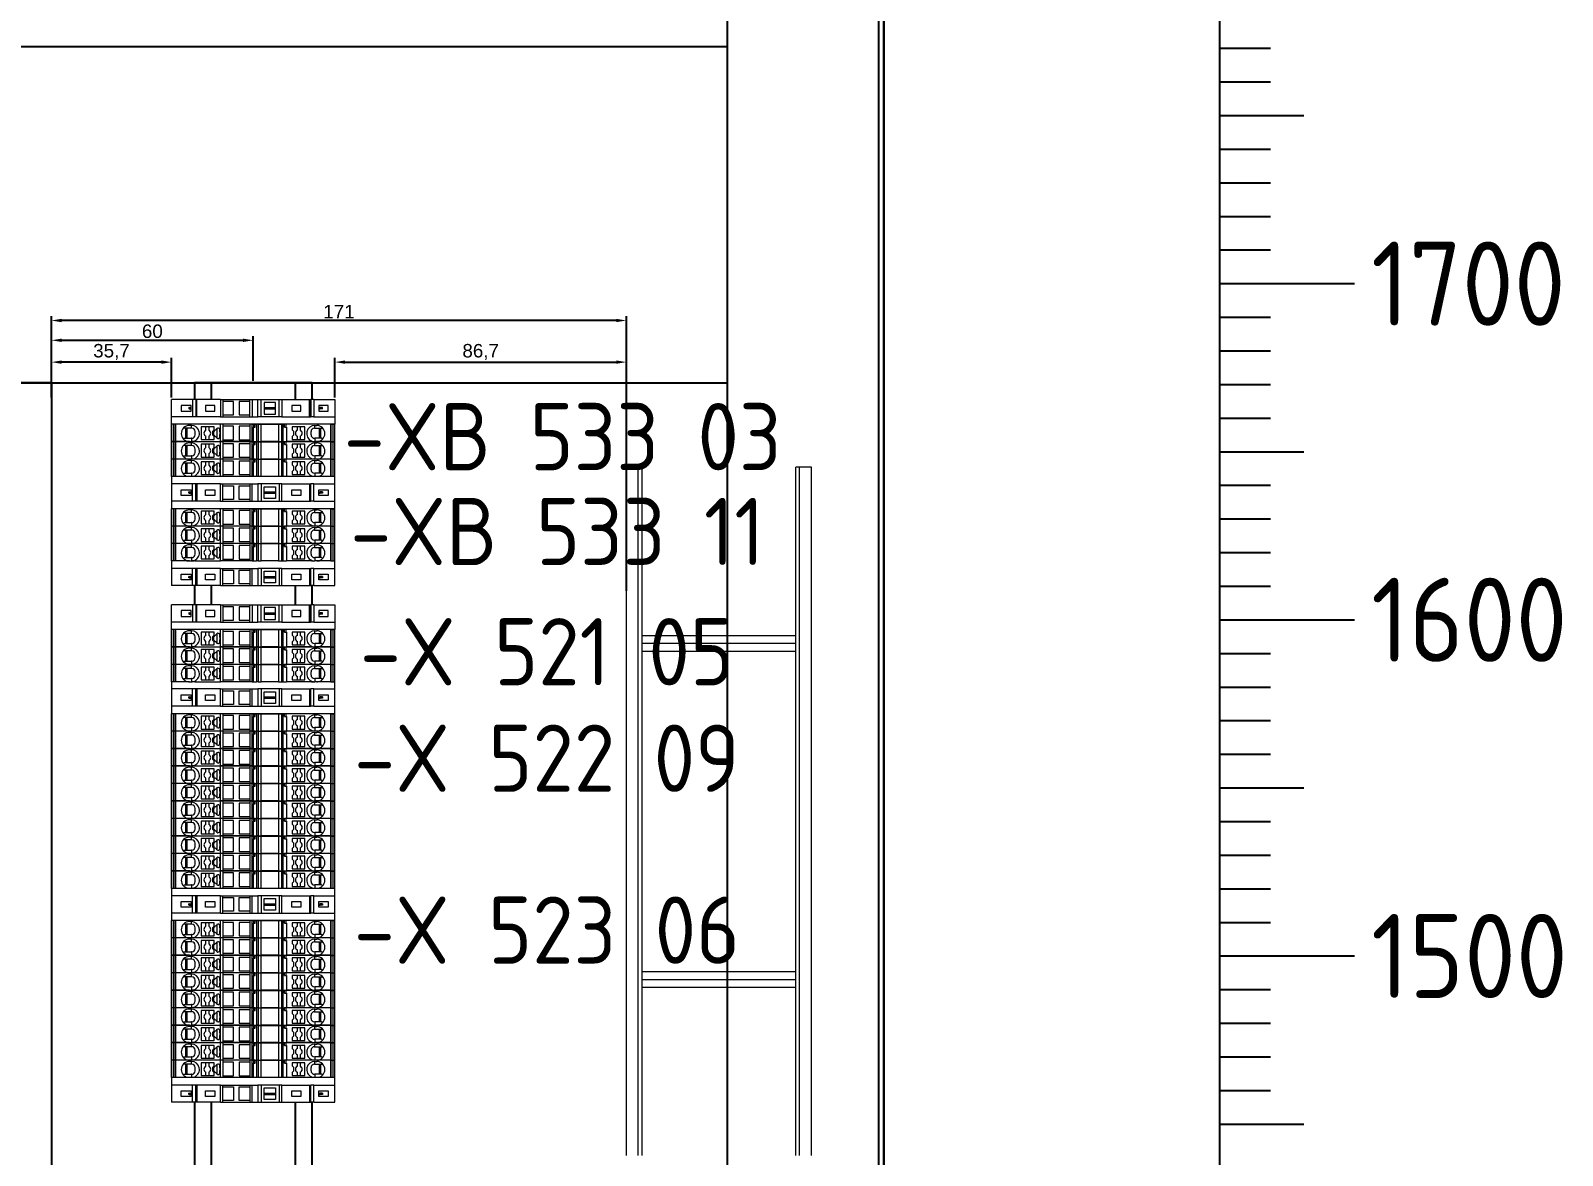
# Model space of a CAD drawing. Header units: millimetres. Extents: x 0 to 69574, y -5 to 41746.
# Drawn here: x 45974.3 to 46429.8, y 12209.6 to 12544.2 of the extents above; entities that cross this region are included whole.
import ezdxf
from ezdxf.enums import TextEntityAlignment as Align

# ---------------------------------------------------------------- set-up
doc = ezdxf.new("R2010")
doc.units = ezdxf.units.MM
doc.set_wipeout_variables(frame=1)
doc.layers.add('! NO PLOT !', color=7, linetype='Continuous', true_color=0xff75dd, plot=False)
doc.layers.add('000-PI-Oprema', color=30, linetype='Continuous', lineweight=5)
doc.layers.add('SI-ORMAR-Oprema', color=30, linetype='Continuous', lineweight=5)
for name, color, linetype in [('000-PI-ORMAR', 2, 'Continuous'), ('000-PI_TEXT', 7, 'Continuous'), ('002-PI-Kabelska kanalica', 150, 'Continuous'), ('004-PI-DIN Šina', 3, 'Continuous')]:
    doc.layers.add(name, color=color, linetype=linetype)
doc.styles.add('PI0', font='isocpeur.ttf', dxfattribs={"width": 0.9})
doc.styles.get("Standard").update_dxf_attribs({"font": 'arial.ttf'})
doc.dimstyles.new('ISO-25', dxfattribs={"dimtxt": 4, "dimasz": 3, "dimexe": 1.25, "dimexo": 0.625, "dimtad": 1, "dimtxsty": 'Standard', "dimcen": 3, "dimadec": 0, "dimazin": 0, "dimtfac": 1, "dimtmove": 0, "dimatfit": 3, "dimfxl": 1, "dimarcsym": 0})

# ---------------------------------------------------------------- blocks, each defined once
blk = doc.blocks.new('*U1095')
at = {"layer": '002-PI-Kabelska kanalica'}
for q in [(-20, 1510), (40, -100)]:
    blk.add_line((-20, -100), q, dxfattribs=at)
blk = doc.blocks.new('*U1405')
at = {"layer": '004-PI-DIN Šina'}
blk.add_lwpolyline([(1610, -17.5), (1610, 17.5), (0, 17.5), (0, -17.5)], close=True, dxfattribs=at)
for points in [[(0, 12.5), (1610, 12.5)], [(0, -12.5), (1610, -12.5)]]:
    blk.add_lwpolyline(points, dxfattribs=at)
blk = doc.blocks.new('*U574')
at = {"layer": '002-PI-Kabelska kanalica'}
for p, q in [((-20, 791), (80, 791)), ((-20, -100), (-20, 791)), ((80, -100), (80, 791))]:
    blk.add_line(p, q, dxfattribs=at)
blk = doc.blocks.new('*U1089')
at = {"layer": '000-PI-Oprema', "ltscale": 0.25}
for p, q in [((-5, 1336.55), (-5, 1541.22)), ((-5, 1541.22), (-0.33, 1541.22)), ((-1.5, 1336.55), (-1.5, 1541.22)), ((-0.33, 1336.55), (-0.33, 1541.22)), ((45.33, 1336.55), (45.33, 1541.22)), ((50, 1541.22), (45.33, 1541.22)), ((46.5, 1336.55), (46.5, 1541.22)), ((50, 1336.55), (50, 1541.22)), ((-0.33, 1491.22), (45.33, 1491.22)), ((-0.33, 1488.88), (45.33, 1488.88)), ((-0.33, 1391.22), (45.33, 1391.22)), ((-0.33, 1388.88), (45.33, 1388.88))]:
    blk.add_line(p, q, dxfattribs=at)
for points in [[(-0.33, 1486.55), (45.33, 1486.55)], [(-0.33, 1386.55), (45.33, 1386.55)]]:
    blk.add_lwpolyline(points, dxfattribs=at)
blk = doc.blocks.new('*D1620')
at = {"layer": '! NO PLOT !', "color": 0, "lineweight": -2, "ltscale": 0.25, "transparency": 16777216}
for p, q in [((45980.48, 12440.03), (45980.48, 12459.18)), ((46151.48, 12377.53), (46151.48, 12459.18)), ((46148.48, 12457.93), (45983.48, 12457.93))]:
    blk.add_line(p, q, dxfattribs=at)
at = {"layer": '! NO PLOT !', "color": 0, "ltscale": 0.25, "transparency": 16777216}
for points in [[(45983.48, 12458.43), (45983.48, 12457.43), (45980.48, 12457.93)], [(46148.48, 12458.43), (46148.48, 12457.43), (46151.48, 12457.93)]]:
    blk.add_solid(points, dxfattribs=at)
at = {"layer": 'Defpoints', "color": 0, "ltscale": 0.25, "transparency": 16777216}
for p in [(45980.48, 12457.93), (45980.48, 12439.4), (46151.48, 12376.9)]:
    blk.add_point(p, dxfattribs=at)
at = {"layer": '! NO PLOT !', "color": 0, "ltscale": 0.25, "transparency": 16777216, "insert": (46065.98, 12460.57), "char_height": 4, "attachment_point": 5}
blk.add_mtext('171', dxfattribs=at)
blk = doc.blocks.new('*D1621')
at = {"layer": '! NO PLOT !', "color": 0, "lineweight": -2, "ltscale": 0.25, "transparency": 16777216}
for p, q in [((45980.48, 12435.03), (45980.48, 12446.8)), ((46013.18, 12445.55), (45983.48, 12445.55)), ((46016.18, 12435.03), (46016.18, 12446.8))]:
    blk.add_line(p, q, dxfattribs=at)
at = {"layer": '! NO PLOT !', "color": 0, "ltscale": 0.25, "transparency": 16777216}
for points in [[(45983.48, 12446.05), (45983.48, 12445.05), (45980.48, 12445.55)], [(46013.18, 12446.05), (46013.18, 12445.05), (46016.18, 12445.55)]]:
    blk.add_solid(points, dxfattribs=at)
at = {"layer": 'Defpoints', "color": 0, "ltscale": 0.25, "transparency": 16777216}
for p in [(45980.48, 12445.55), (45980.48, 12434.4), (46016.18, 12434.4)]:
    blk.add_point(p, dxfattribs=at)
at = {"layer": '! NO PLOT !', "color": 0, "ltscale": 0.25, "transparency": 16777216, "insert": (45998.33, 12448.57), "char_height": 4, "attachment_point": 5}
blk.add_mtext('35,7', dxfattribs=at)
blk = doc.blocks.new('*D1622')
at = {"layer": '! NO PLOT !', "color": 0, "lineweight": -2, "ltscale": 0.25, "transparency": 16777216}
for p, q in [((46064.78, 12435.03), (46064.78, 12446.8)), ((46067.78, 12445.55), (46148.48, 12445.55)), ((46151.48, 12377.53), (46151.48, 12446.8))]:
    blk.add_line(p, q, dxfattribs=at)
at = {"layer": '! NO PLOT !', "color": 0, "ltscale": 0.25, "transparency": 16777216}
for points in [[(46067.78, 12446.05), (46067.78, 12445.05), (46064.78, 12445.55)], [(46148.48, 12446.05), (46148.48, 12445.05), (46151.48, 12445.55)]]:
    blk.add_solid(points, dxfattribs=at)
at = {"layer": 'Defpoints', "color": 0, "ltscale": 0.25, "transparency": 16777216}
for p in [(46151.48, 12445.55), (46064.78, 12434.4), (46151.48, 12376.9)]:
    blk.add_point(p, dxfattribs=at)
at = {"layer": '! NO PLOT !', "color": 0, "ltscale": 0.25, "transparency": 16777216, "insert": (46108.13, 12448.57), "char_height": 4, "attachment_point": 5}
blk.add_mtext('86,7', dxfattribs=at)
blk = doc.blocks.new('*D1623')
at = {"layer": '! NO PLOT !', "color": 0, "lineweight": -2, "ltscale": 0.25, "transparency": 16777216}
for p, q in [((45980.48, 12440.03), (45980.48, 12453.29)), ((45983.48, 12452.04), (46037.48, 12452.04)), ((46040.48, 12440.03), (46040.48, 12453.29))]:
    blk.add_line(p, q, dxfattribs=at)
at = {"layer": '! NO PLOT !', "color": 0, "ltscale": 0.25, "transparency": 16777216}
for points in [[(45983.48, 12452.54), (45983.48, 12451.54), (45980.48, 12452.04)], [(46037.48, 12452.54), (46037.48, 12451.54), (46040.48, 12452.04)]]:
    blk.add_solid(points, dxfattribs=at)
at = {"layer": 'Defpoints', "color": 0, "ltscale": 0.25, "transparency": 16777216}
for p in [(46040.48, 12452.04), (45980.48, 12439.4), (46040.48, 12439.4)]:
    blk.add_point(p, dxfattribs=at)
at = {"layer": '! NO PLOT !', "color": 0, "ltscale": 0.25, "transparency": 16777216, "insert": (46010.48, 12454.71), "char_height": 4, "attachment_point": 5}
blk.add_mtext('60', dxfattribs=at)
blk = doc.blocks.new('montažnaa')
at = {"layer": '000-PI-ORMAR'}
blk.add_line((46867.64, 28809.4), (46867.64, 26919.4), dxfattribs=at)
blk = doc.blocks.new('*U402')
blk.add_wipeout([(-24.3, -7.35), (24.3, -7.35), (24.3, 0), (-24.3, 0)])
at = {"layer": 'SI-ORMAR-Oprema'}
for p, q in [((-18.03, 0), (-24.3, 0)), ((-18.03, 0), (-18.03, -5.15)), ((-17.1, 0), (-18.03, 0)), ((-17.1, 0), (-17.1, -5.15)), ((-17, 0), (-17.1, 0)), ((-17, -5.15), (-17, 0)), ((-16.74, 0), (-17, 0)), ((-16.74, -5.15), (-16.74, 0)), ((-9.72, 0), (-16.74, 0)), ((-9.72, 0), (-9, 0)), ((-9.72, 0), (-9.72, -5.15)), ((-9, 0), (-9, -0.57)), ((-9, 0), (-1, 0)), ((-1, 0), (-0.28, 0)), ((-1, -0.57), (-1, 0)), ((-0.28, 0), (1.39, 0)), ((-0.28, 0), (-0.28, -5.15)), ((1.39, 0), (2.32, 0)), ((1.39, -5.15), (1.39, 0)), ((2.32, 0), (7.69, 0)), ((2.32, -5.15), (2.32, 0)), ((7.69, -5.15), (7.69, 0)), ((7.69, 0), (8.51, 0)), ((8.51, 0), (8.51, -5.15)), ((8.51, 0), (16.74, 0)), ((16.74, -5.15), (16.74, 0)), ((16.74, 0), (17, 0)), ((17, 0), (17, -5.15)), ((17, 0), (17.1, 0)), ((17.1, 0), (17.1, -5.15)), ((18.03, 0), (17.1, 0)), ((18.03, 0), (18.03, -5.15)), ((18.03, 0), (24.3, 0)), ((24.3, 0), (24.3, -7.35)), ((-24.3, -7.35), (-24.3, 0)), ((-21.4, -1.72), (-21.4, -3.42)), ((-18.5, -1.72), (-21.4, -1.72)), ((-21.4, -3.42), (-18.5, -3.42)), ((-19.01, -2.37), (-19.15, -2.37)), ((-19.15, -2.37), (-19.15, -2.77)), ((-19.01, -2.77), (-19.15, -2.77)), ((-19.01, -2.37), (-18.5, -2.37)), ((-19.01, -2.77), (-19.01, -2.37)), ((-19.01, -2.77), (-18.5, -2.77)), ((-18.5, -2.37), (-18.5, -1.72)), ((-18.5, -2.77), (-18.5, -2.37)), ((-18.5, -3.42), (-18.5, -2.77)), ((-14.15, -1.72), (-14.15, -3.42)), ((-11.45, -1.72), (-14.15, -1.72)), ((-14.15, -3.42), (-11.45, -3.42)), ((-11.45, -3.42), (-11.45, -1.72)), ((-9, -0.57), (-9, -4.57)), ((-5.85, -0.57), (-9, -0.57)), ((-5.85, -4.57), (-5.85, -0.57)), ((-4.15, -0.57), (-4.15, -4.57)), ((-1, -0.57), (-4.15, -0.57)), ((-1, -4.57), (-1, -0.57)), ((6.67, -0.82), (3.22, -0.82)), ((3.22, -0.82), (3.22, -2.37)), ((3.22, -2.37), (6.67, -2.37)), ((3.22, -2.37), (3.22, -2.77)), ((3.22, -2.77), (6.67, -2.77)), ((3.22, -2.77), (3.22, -4.32)), ((3.22, -4.32), (6.67, -4.32)), ((6.67, -2.37), (6.67, -0.82)), ((6.67, -2.77), (6.67, -2.37)), ((6.67, -4.32), (6.67, -2.77)), ((11.45, -1.72), (11.45, -3.42)), ((14.15, -1.72), (11.45, -1.72)), ((11.45, -3.42), (14.15, -3.42)), ((14.15, -3.42), (14.15, -1.72)), ((22.25, -1.72), (19.55, -1.72)), ((19.55, -1.72), (19.55, -2.37)), ((19.55, -2.37), (19.89, -2.37)), ((19.55, -2.37), (19.55, -2.77)), ((19.55, -2.77), (19.55, -3.42)), ((19.55, -2.77), (19.89, -2.77)), ((19.55, -3.42), (22.25, -3.42)), ((20.59, -2.37), (19.89, -2.37)), ((19.89, -2.77), (19.89, -2.37)), ((20.59, -2.77), (19.89, -2.77)), ((20.59, -2.77), (20.59, -2.37)), ((22.25, -3.42), (22.25, -1.72)), ((-18.03, -5.15), (-24.3, -5.15)), ((24.3, -7.35), (-24.3, -7.35)), ((-17.1, -5.15), (-18.03, -5.15)), ((-17, -5.15), (-17.1, -5.15)), ((-16.74, -5.15), (-17, -5.15)), ((-9.72, -5.15), (-16.74, -5.15)), ((-9.72, -5.15), (-9, -5.15)), ((-9, -4.57), (-9, -5.15)), ((-9, -4.57), (-5.85, -4.57)), ((-9, -5.15), (-1, -5.15)), ((-4.15, -4.57), (-1, -4.57)), ((-1, -5.15), (-1, -4.57)), ((-1, -5.15), (-0.28, -5.15)), ((-0.28, -5.15), (1.39, -5.15)), ((2.32, -5.15), (1.39, -5.15)), ((7.69, -5.15), (2.32, -5.15)), ((8.51, -5.15), (7.69, -5.15)), ((8.51, -5.15), (16.74, -5.15)), ((16.74, -5.15), (17, -5.15)), ((17, -5.15), (17.1, -5.15)), ((18.03, -5.15), (17.1, -5.15)), ((18.03, -5.15), (24.3, -5.15))]:
    blk.add_line(p, q, dxfattribs=at)
blk = doc.blocks.new('*U457')
blk.add_wipeout([(47227.3, 37326.63), (47227.3, 37321.48), (47275.9, 37321.48), (47275.9, 37326.63)])
at = {"layer": '000-PI-Oprema'}
for p, q in [((47227.3, 37321.48), (47227.3, 37326.63)), ((47227.85, 37326.63), (47227.3, 37326.63)), ((47228.39, 37326.63), (47227.85, 37326.63)), ((47227.85, 37321.48), (47227.85, 37326.63)), ((47228.39, 37321.48), (47228.39, 37326.63)), ((47228.56, 37326.63), (47228.39, 37326.63)), ((47228.56, 37321.48), (47228.56, 37326.63)), ((47241.88, 37326.63), (47228.56, 37326.63)), ((47231, 37325.48), (47230.9, 37325.58)), ((47231.45, 37325.48), (47231, 37325.48)), ((47231.45, 37325.48), (47231.45, 37322.48)), ((47231.6, 37325.48), (47231.45, 37325.48)), ((47231.6, 37322.48), (47231.6, 37325.48)), ((47231.85, 37325.48), (47231.6, 37325.48)), ((47231.85, 37325.48), (47231.85, 37322.48)), ((47233.2, 37325.48), (47231.85, 37325.48)), ((47233.2, 37326.28), (47232.6, 37326.28)), ((47233.2, 37325.48), (47233.2, 37326.28)), ((47233.3, 37325.48), (47233.2, 37325.48)), ((47237.55, 37325.88), (47236.15, 37325.88)), ((47236.15, 37325.88), (47236.15, 37322.08)), ((47238.35, 37325.88), (47237.55, 37325.88)), ((47237.55, 37324.9), (47237.55, 37325.88)), ((47237.55, 37322.08), (47237.55, 37323.07)), ((47239.95, 37325.88), (47238.35, 37325.88)), ((47238.35, 37325.88), (47238.35, 37324.9)), ((47238.35, 37323.07), (47238.35, 37322.08)), ((47239.55, 37324.58), (47239.95, 37324.98)), ((47239.55, 37323.38), (47239.55, 37324.58)), ((47239.95, 37322.98), (47239.55, 37323.38)), ((47239.95, 37324.98), (47239.95, 37325.88)), ((47239.95, 37322.08), (47239.95, 37322.98)), ((47240.78, 37325.37), (47240.78, 37322.6)), ((47241.88, 37321.48), (47241.88, 37326.63)), ((47242.6, 37326.63), (47241.88, 37326.63)), ((47242.6, 37326.63), (47242.6, 37326.06)), ((47250.6, 37326.63), (47242.6, 37326.63)), ((47242.6, 37326.06), (47242.6, 37322.06)), ((47245.75, 37326.06), (47242.6, 37326.06)), ((47245.75, 37322.06), (47245.75, 37326.06)), ((47247.45, 37326.06), (47247.45, 37322.06)), ((47250.6, 37326.06), (47247.45, 37326.06)), ((47250.6, 37326.63), (47250.6, 37326.06)), ((47251.32, 37326.63), (47250.6, 37326.63)), ((47250.6, 37326.06), (47250.6, 37322.06)), ((47251.32, 37326.63), (47251.75, 37326.63)), ((47251.32, 37321.48), (47251.32, 37326.63)), ((47251.65, 37321.48), (47251.65, 37325.83)), ((47251.65, 37325.83), (47251.75, 37325.83)), ((47251.75, 37325.83), (47251.75, 37326.63)), ((47252.21, 37326.63), (47251.75, 37326.63)), ((47251.75, 37325.83), (47252.21, 37325.83)), ((47252.21, 37326.63), (47252.56, 37326.63)), ((47252.21, 37325.83), (47252.21, 37326.63)), ((47253.07, 37326.63), (47252.56, 37326.63)), ((47252.56, 37326.63), (47252.56, 37321.48)), ((47253.07, 37326.63), (47253.07, 37321.48)), ((47253.07, 37326.63), (47253.98, 37326.63)), ((47253.98, 37321.48), (47253.98, 37326.63)), ((47253.98, 37326.63), (47259.12, 37326.63)), ((47259.12, 37326.63), (47259.12, 37321.48)), ((47259.12, 37326.63), (47260.03, 37326.63)), ((47260.03, 37326.63), (47260.03, 37321.48)), ((47260.03, 37326.63), (47260.54, 37326.63)), ((47260.54, 37321.48), (47260.54, 37326.63)), ((47260.54, 37326.63), (47260.89, 37326.63)), ((47260.89, 37325.83), (47260.89, 37326.63)), ((47261.35, 37326.63), (47260.89, 37326.63)), ((47260.89, 37325.83), (47261.35, 37325.83)), ((47261.35, 37325.83), (47261.35, 37326.63)), ((47274.65, 37326.63), (47261.35, 37326.63)), ((47261.35, 37325.83), (47261.45, 37325.83)), ((47261.45, 37325.83), (47261.45, 37321.48)), ((47264.75, 37325.88), (47263.15, 37325.88)), ((47263.15, 37325.88), (47263.15, 37324.98)), ((47263.15, 37324.98), (47263.55, 37324.58)), ((47263.55, 37323.38), (47263.15, 37322.98)), ((47263.15, 37322.98), (47263.15, 37322.08)), ((47263.55, 37324.58), (47263.55, 37323.38)), ((47264.75, 37324.9), (47264.75, 37325.88)), ((47265.55, 37325.88), (47264.75, 37325.88)), ((47264.75, 37322.08), (47264.75, 37323.07)), ((47265.55, 37325.88), (47265.55, 37324.9)), ((47266.95, 37325.88), (47265.55, 37325.88)), ((47265.55, 37323.07), (47265.55, 37322.08)), ((47266.95, 37322.08), (47266.95, 37325.88)), ((47268.8, 37323.48), (47268.8, 37324.48)), ((47269.8, 37325.48), (47269.9, 37325.48)), ((47269.9, 37326.28), (47270.5, 37326.28)), ((47269.9, 37325.48), (47269.9, 37326.28)), ((47269.9, 37325.48), (47271.25, 37325.48)), ((47271.25, 37325.48), (47271.25, 37322.48)), ((47271.25, 37325.48), (47271.5, 37325.48)), ((47271.5, 37322.48), (47271.5, 37325.48)), ((47271.5, 37325.48), (47271.65, 37325.48)), ((47271.65, 37325.48), (47271.65, 37322.48)), ((47271.65, 37325.48), (47272.1, 37325.48)), ((47272.1, 37325.48), (47272.2, 37325.58)), ((47274.65, 37321.48), (47274.65, 37326.63)), ((47274.65, 37326.63), (47274.82, 37326.63)), ((47274.82, 37321.48), (47274.82, 37326.63)), ((47274.82, 37326.63), (47275.35, 37326.63)), ((47275.35, 37321.48), (47275.35, 37326.63)), ((47275.35, 37326.63), (47275.9, 37326.63)), ((47275.9, 37321.48), (47275.9, 37326.63)), ((47227.85, 37321.48), (47227.3, 37321.48)), ((47228.39, 37321.48), (47227.85, 37321.48)), ((47228.56, 37321.48), (47228.39, 37321.48)), ((47231.6, 37321.48), (47228.56, 37321.48)), ((47230.9, 37322.19), (47231.2, 37322.48)), ((47231.2, 37322.48), (47231.45, 37322.48)), ((47231.45, 37322.48), (47231.6, 37322.48)), ((47231.6, 37322.48), (47231.85, 37322.48)), ((47231.6, 37321.7), (47231.6, 37321.48)), ((47232.6, 37321.48), (47231.6, 37321.48)), ((47231.85, 37322.48), (47233.2, 37322.48)), ((47232.6, 37321.48), (47233.2, 37321.48)), ((47233.3, 37322.48), (47233.2, 37322.48)), ((47233.2, 37322.48), (47233.2, 37321.48)), ((47234.2, 37321.48), (47233.2, 37321.48)), ((47234.2, 37321.48), (47234.2, 37321.7)), ((47234.2, 37321.48), (47241.88, 37321.48)), ((47236.15, 37322.08), (47237.55, 37322.08)), ((47237.55, 37322.08), (47238.35, 37322.08)), ((47238.35, 37322.08), (47239.95, 37322.08)), ((47242.6, 37321.48), (47241.88, 37321.48)), ((47242.6, 37322.06), (47245.75, 37322.06)), ((47242.6, 37322.06), (47242.6, 37321.48)), ((47250.6, 37321.48), (47242.6, 37321.48)), ((47247.45, 37322.06), (47250.6, 37322.06)), ((47250.6, 37322.06), (47250.6, 37321.48)), ((47251.32, 37321.48), (47250.6, 37321.48)), ((47251.32, 37321.48), (47251.65, 37321.48)), ((47251.65, 37321.48), (47252.56, 37321.48)), ((47253.07, 37321.48), (47252.56, 37321.48)), ((47253.07, 37321.48), (47253.98, 37321.48)), ((47259.12, 37321.48), (47253.98, 37321.48)), ((47259.12, 37321.48), (47260.03, 37321.48)), ((47260.03, 37321.48), (47260.54, 37321.48)), ((47260.54, 37321.48), (47261.45, 37321.48)), ((47268.9, 37321.48), (47261.45, 37321.48)), ((47263.15, 37322.08), (47264.75, 37322.08)), ((47264.75, 37322.08), (47265.55, 37322.08)), ((47265.55, 37322.08), (47266.95, 37322.08)), ((47268.9, 37321.48), (47268.9, 37321.7)), ((47268.9, 37321.48), (47269.9, 37321.48)), ((47269.8, 37322.48), (47269.9, 37322.48)), ((47271.25, 37322.48), (47269.9, 37322.48)), ((47269.9, 37322.48), (47269.9, 37321.48)), ((47270.5, 37321.48), (47269.9, 37321.48)), ((47271.5, 37321.48), (47270.5, 37321.48)), ((47271.5, 37322.48), (47271.25, 37322.48)), ((47271.65, 37322.48), (47271.5, 37322.48)), ((47271.5, 37321.7), (47271.5, 37321.48)), ((47274.65, 37321.48), (47271.5, 37321.48)), ((47271.9, 37322.48), (47271.65, 37322.48)), ((47272.2, 37322.19), (47271.9, 37322.48)), ((47274.65, 37321.48), (47274.82, 37321.48)), ((47274.82, 37321.48), (47275.35, 37321.48)), ((47275.35, 37321.48), (47275.9, 37321.48))]:
    blk.add_line(p, q, dxfattribs=at)
for centre, radius, start, end in [((47232.6, 37323.88), 2.4, 135, 225), ((47232.6, 37323.88), 2.4, 90, 135), ((47233.2, 37323.88), 2.4, 294.6243, 90), ((47233.3, 37324.48), 1, 0, 90), ((47233.3, 37323.48), 1, 270, 360), ((47237.95, 37323.98), 1, 113.5782, 246.4218), ((47237.95, 37323.98), 1, 293.5782, 66.4218), ((47241.15, 37325.03), 0.5, 5.4406, 134.9997), ((47241.15, 37322.93), 0.5, 225, 354.5597), ((47265.15, 37323.98), 1, 113.5782, 246.4218), ((47265.15, 37323.98), 1, 293.5782, 66.4218), ((47269.9, 37323.88), 2.4, 90, 245.3757), ((47269.8, 37324.48), 1, 90, 180), ((47269.8, 37323.48), 1, 180, 270), ((47270.5, 37323.88), 2.4, 45, 90), ((47270.5, 37323.88), 2.4, 315, 45), ((47232.6, 37323.88), 2.4, 225, 245.3757), ((47232.6, 37323.88), 2.4, 245.3757, 270), ((47233.2, 37323.88), 2.4, 270, 294.6243), ((47269.9, 37323.88), 2.4, 245.3757, 270), ((47270.5, 37323.88), 2.4, 270, 294.6243), ((47270.5, 37323.88), 2.4, 294.6243, 315)]:
    blk.add_arc(centre, radius, start, end, dxfattribs=at)
for points in [[(47234.3, 37323.48), (47234.3, 37323.61), (47234.3, 37323.74), (47234.3, 37323.87), (47234.3, 37324.01), (47234.3, 37324.14), (47234.3, 37324.26), (47234.3, 37324.38), (47234.3, 37324.48)], [(47240.78, 37325.37), (47240.55, 37325.14), (47240.32, 37324.91), (47240.09, 37324.68), (47239.85, 37324.44)], [(47239.85, 37323.53), (47239.85, 37323.76), (47239.85, 37323.98), (47239.85, 37324.21), (47239.85, 37324.44)], [(47240.78, 37322.6), (47240.55, 37322.83), (47240.32, 37323.05), (47240.09, 37323.29), (47239.85, 37323.53)], [(47240.8, 37325.39), (47240.79, 37325.38), (47240.78, 37325.37)], [(47240.8, 37322.58), (47240.79, 37322.59), (47240.78, 37322.6)], [(47241.75, 37323.98), (47241.73, 37324.26), (47241.7, 37324.53), (47241.67, 37324.81), (47241.65, 37325.08)], [(47241.65, 37322.89), (47241.67, 37323.16), (47241.7, 37323.44), (47241.73, 37323.71), (47241.75, 37323.98)]]:
    blk.add_spline(points, degree=3, dxfattribs=at)
blk = doc.blocks.new('*U1594')
at = {"layer": '000-PI-Oprema'}
blk.add_blockref('*U457', (-47251.6, -37324.06), dxfattribs=at)
blk = doc.blocks.new('*U1595')
at = {"layer": '000-PI-Oprema', "color": 0, "linetype": 'ByBlock', "lineweight": -2, "transparency": 16777216}
blk.add_blockref('*U1594', (0, 0), dxfattribs=at)
blk.add_blockref('*U1594', (0, -5.2), dxfattribs=at)
blk.add_blockref('*U1594', (0, -10.4), dxfattribs=at)
blk.add_blockref('*U1594', (0, -15.6), dxfattribs=at)
blk.add_blockref('*U1594', (0, -20.8), dxfattribs=at)
blk.add_blockref('*U1594', (0, -26), dxfattribs=at)
blk.add_blockref('*U1594', (0, -31.2), dxfattribs=at)
blk.add_blockref('*U1594', (0, -36.4), dxfattribs=at)
blk.add_blockref('*U1594', (0, -41.6), dxfattribs=at)
blk.add_blockref('*U1594', (0, -46.8), dxfattribs=at)
blk = doc.blocks.new('*U1596')
at = {"layer": '000-PI-Oprema'}
blk.add_blockref('*U457', (-47251.6, -37324.06), dxfattribs=at)
blk = doc.blocks.new('*U1593')
at = {"layer": '000-PI-Oprema', "color": 0, "linetype": 'ByBlock', "lineweight": -2, "transparency": 16777216}
blk.add_blockref('*U1596', (0, 0), dxfattribs=at)
blk.add_blockref('*U1596', (0, -5.2), dxfattribs=at)
blk.add_blockref('*U1596', (0, -10.4), dxfattribs=at)
blk.add_blockref('*U1596', (0, -15.6), dxfattribs=at)
blk.add_blockref('*U1596', (0, -20.8), dxfattribs=at)
blk.add_blockref('*U1596', (0, -26), dxfattribs=at)
blk.add_blockref('*U1596', (0, -31.2), dxfattribs=at)
blk.add_blockref('*U1596', (0, -36.4), dxfattribs=at)
blk.add_blockref('*U1596', (0, -41.6), dxfattribs=at)
blk = doc.blocks.new('*U403')
blk.add_wipeout([(-24.3, 2.2), (24.3, 2.2), (24.3, -7.35), (-24.3, -7.35)])
at = {"layer": 'SI-ORMAR-Oprema'}
for p, q in [((-24.3, 2.2), (-24.3, -7.35)), ((24.3, 2.2), (-24.3, 2.2)), ((-18.03, 0), (-24.3, 0)), ((24.3, -7.35), (24.3, 2.2)), ((-21.4, -3.42), (-21.4, -1.72)), ((-21.4, -1.72), (-18.5, -1.72)), ((-18.5, -3.42), (-21.4, -3.42)), ((-19.01, -2.38), (-19.15, -2.38)), ((-19.15, -2.78), (-19.15, -2.38)), ((-19.01, -2.78), (-19.15, -2.78)), ((-19.01, -2.38), (-19.01, -2.78)), ((-19.01, -2.38), (-18.5, -2.38)), ((-19.01, -2.78), (-18.5, -2.78)), ((-18.5, -1.72), (-18.5, -2.38)), ((-18.5, -2.38), (-18.5, -2.78)), ((-18.5, -2.78), (-18.5, -3.42)), ((-18.03, -5.15), (-18.03, 0)), ((-17.1, 0), (-18.03, 0)), ((-17.1, -5.15), (-17.1, 0)), ((-17, 0), (-17.1, 0)), ((-17, 0), (-17, -5.15)), ((-16.74, 0), (-17, 0)), ((-16.74, 0), (-16.74, -5.15)), ((-9.72, 0), (-16.74, 0)), ((-14.15, -1.72), (-11.45, -1.72)), ((-14.15, -3.42), (-14.15, -1.72)), ((-11.45, -3.42), (-14.15, -3.42)), ((-11.45, -1.72), (-11.45, -3.42)), ((-9.72, 0), (-9, 0)), ((-9.72, -5.15), (-9.72, 0)), ((-9, -0.57), (-9, 0)), ((-9, 0), (-1, 0)), ((-9, -4.57), (-9, -0.57)), ((-9, -0.57), (-5.85, -0.57)), ((-5.85, -0.57), (-5.85, -4.57)), ((-4.15, -0.57), (-1, -0.57)), ((-4.15, -4.57), (-4.15, -0.57)), ((-1, 0), (-1, -0.57)), ((-1, 0), (-0.28, 0)), ((-1, -0.57), (-1, -4.57)), ((-0.28, 0), (1.39, 0)), ((-0.28, -5.15), (-0.28, 0)), ((2.32, 0), (1.39, 0)), ((1.39, 0), (1.39, -5.15)), ((7.69, 0), (2.32, 0)), ((2.32, 0), (2.32, -5.15)), ((3.22, -0.82), (6.67, -0.82)), ((3.22, -2.38), (3.22, -0.82)), ((3.22, -2.38), (6.67, -2.38)), ((3.22, -2.78), (3.22, -2.38)), ((3.22, -2.78), (6.67, -2.78)), ((3.22, -4.32), (3.22, -2.78)), ((6.67, -4.32), (3.22, -4.32)), ((6.67, -0.82), (6.67, -2.38)), ((6.67, -2.38), (6.67, -2.78)), ((6.67, -2.78), (6.67, -4.32)), ((7.69, 0), (7.69, -5.15)), ((8.51, 0), (7.69, 0)), ((8.51, -5.15), (8.51, 0)), ((8.51, 0), (16.74, 0)), ((11.45, -1.72), (14.15, -1.72)), ((11.45, -3.42), (11.45, -1.72)), ((14.15, -3.42), (11.45, -3.42)), ((14.15, -1.72), (14.15, -3.42)), ((16.74, 0), (16.74, -5.15)), ((16.74, 0), (17, 0)), ((17, -5.15), (17, 0)), ((17, 0), (17.1, 0)), ((18.03, 0), (17.1, 0)), ((17.1, -5.15), (17.1, 0)), ((18.03, 0), (24.3, 0)), ((18.03, -5.15), (18.03, 0)), ((19.55, -2.38), (19.55, -1.72)), ((19.55, -1.72), (22.25, -1.72)), ((19.55, -2.78), (19.55, -2.38)), ((19.55, -2.38), (19.89, -2.38)), ((19.55, -2.78), (19.89, -2.78)), ((19.55, -3.42), (19.55, -2.78)), ((22.25, -3.42), (19.55, -3.42)), ((19.89, -2.38), (19.89, -2.78)), ((20.59, -2.38), (19.89, -2.38)), ((20.59, -2.78), (19.89, -2.78)), ((20.59, -2.38), (20.59, -2.78)), ((22.25, -1.72), (22.25, -3.42)), ((-18.03, -5.15), (-24.3, -5.15)), ((24.3, -7.35), (-24.3, -7.35)), ((-17.1, -5.15), (-18.03, -5.15)), ((-17, -5.15), (-17.1, -5.15)), ((-16.74, -5.15), (-17, -5.15)), ((-9.72, -5.15), (-16.74, -5.15)), ((-9.72, -5.15), (-9, -5.15)), ((-5.85, -4.57), (-9, -4.57)), ((-9, -5.15), (-9, -4.57)), ((-9, -5.15), (-1, -5.15)), ((-1, -4.57), (-4.15, -4.57)), ((-1, -4.57), (-1, -5.15)), ((-1, -5.15), (-0.28, -5.15)), ((-0.28, -5.15), (1.39, -5.15)), ((1.39, -5.15), (2.32, -5.15)), ((2.32, -5.15), (7.69, -5.15)), ((7.69, -5.15), (8.51, -5.15)), ((8.51, -5.15), (16.74, -5.15)), ((16.74, -5.15), (17, -5.15)), ((17, -5.15), (17.1, -5.15)), ((18.03, -5.15), (17.1, -5.15)), ((18.03, -5.15), (24.3, -5.15))]:
    blk.add_line(p, q, dxfattribs=at)
blk = doc.blocks.new('*U404')
blk.add_wipeout([(-24.3, 0), (24.3, 0), (24.3, -7.35), (-24.3, -7.35)])
at = {"layer": 'SI-ORMAR-Oprema'}
for p, q in [((24.3, 0), (-24.3, 0)), ((24.3, -7.35), (24.3, 0)), ((-24.3, 0), (-24.3, -7.35)), ((-18.03, -2.2), (-24.3, -2.2)), ((-21.4, -5.62), (-21.4, -3.92)), ((-21.4, -3.92), (-18.5, -3.92)), ((-18.5, -3.92), (-18.5, -4.58)), ((-18.03, -7.35), (-18.03, -2.2)), ((-17.1, -2.2), (-18.03, -2.2)), ((-17.1, -7.35), (-17.1, -2.2)), ((-17, -2.2), (-17.1, -2.2)), ((-17, -2.2), (-17, -7.35)), ((-16.74, -2.2), (-17, -2.2)), ((-16.74, -2.2), (-16.74, -7.35)), ((-9.72, -2.2), (-16.74, -2.2)), ((-14.15, -3.92), (-11.45, -3.92)), ((-14.15, -5.62), (-14.15, -3.92)), ((-11.45, -3.92), (-11.45, -5.62)), ((-9.72, -2.2), (-9, -2.2)), ((-9.72, -7.35), (-9.72, -2.2)), ((-9, -2.77), (-9, -2.2)), ((-9, -2.2), (-1, -2.2)), ((-9, -6.77), (-9, -2.77)), ((-9, -2.77), (-5.85, -2.77)), ((-5.85, -2.77), (-5.85, -6.77)), ((-4.15, -2.77), (-1, -2.77)), ((-4.15, -6.77), (-4.15, -2.77)), ((-1, -2.2), (-1, -2.77)), ((-1, -2.2), (-0.28, -2.2)), ((-1, -2.77), (-1, -6.77)), ((-0.28, -2.2), (1.39, -2.2)), ((-0.28, -7.35), (-0.28, -2.2)), ((2.32, -2.2), (1.39, -2.2)), ((1.39, -2.2), (1.39, -7.35)), ((7.69, -2.2), (2.32, -2.2)), ((2.32, -2.2), (2.32, -7.35)), ((3.22, -3.02), (6.67, -3.02)), ((3.22, -4.58), (3.22, -3.02)), ((6.67, -3.02), (6.67, -4.58)), ((7.69, -2.2), (7.69, -7.35)), ((8.51, -2.2), (7.69, -2.2)), ((8.51, -7.35), (8.51, -2.2)), ((8.51, -2.2), (16.74, -2.2)), ((11.45, -3.92), (14.15, -3.92)), ((11.45, -5.62), (11.45, -3.92)), ((14.15, -3.92), (14.15, -5.62)), ((16.74, -2.2), (16.74, -7.35)), ((16.74, -2.2), (17, -2.2)), ((17, -7.35), (17, -2.2)), ((17, -2.2), (17.1, -2.2)), ((18.03, -2.2), (17.1, -2.2)), ((17.1, -7.35), (17.1, -2.2)), ((18.03, -2.2), (24.3, -2.2)), ((18.03, -7.35), (18.03, -2.2)), ((19.55, -4.58), (19.55, -3.92)), ((19.55, -3.92), (22.25, -3.92)), ((22.25, -3.92), (22.25, -5.62)), ((-18.03, -7.35), (-24.3, -7.35)), ((-18.5, -5.62), (-21.4, -5.62)), ((-19.01, -4.58), (-19.15, -4.58)), ((-19.15, -4.98), (-19.15, -4.58)), ((-19.01, -4.98), (-19.15, -4.98)), ((-19.01, -4.58), (-19.01, -4.98)), ((-19.01, -4.58), (-18.5, -4.58)), ((-19.01, -4.98), (-18.5, -4.98)), ((-18.5, -4.58), (-18.5, -4.98)), ((-18.5, -4.98), (-18.5, -5.62)), ((-17.1, -7.35), (-18.03, -7.35)), ((-17, -7.35), (-17.1, -7.35)), ((-16.74, -7.35), (-17, -7.35)), ((-9.72, -7.35), (-16.74, -7.35)), ((-11.45, -5.62), (-14.15, -5.62)), ((-9.72, -7.35), (-9, -7.35)), ((-5.85, -6.77), (-9, -6.77)), ((-9, -7.35), (-9, -6.77)), ((-9, -7.35), (-1, -7.35)), ((-1, -6.77), (-4.15, -6.77)), ((-1, -6.77), (-1, -7.35)), ((-1, -7.35), (-0.28, -7.35)), ((-0.28, -7.35), (1.39, -7.35)), ((1.39, -7.35), (2.32, -7.35)), ((2.32, -7.35), (7.69, -7.35)), ((3.22, -4.58), (6.67, -4.58)), ((3.22, -4.98), (3.22, -4.58)), ((3.22, -4.98), (6.67, -4.98)), ((3.22, -6.52), (3.22, -4.98)), ((6.67, -6.52), (3.22, -6.52)), ((6.67, -4.58), (6.67, -4.98)), ((6.67, -4.98), (6.67, -6.52)), ((7.69, -7.35), (8.51, -7.35)), ((8.51, -7.35), (16.74, -7.35)), ((14.15, -5.62), (11.45, -5.62)), ((16.74, -7.35), (17, -7.35)), ((17, -7.35), (17.1, -7.35)), ((18.03, -7.35), (17.1, -7.35)), ((18.03, -7.35), (24.3, -7.35)), ((19.55, -4.98), (19.55, -4.58)), ((19.55, -4.58), (19.89, -4.58)), ((19.55, -4.98), (19.89, -4.98)), ((19.55, -5.62), (19.55, -4.98)), ((22.25, -5.62), (19.55, -5.62)), ((19.89, -4.58), (19.89, -4.98)), ((20.59, -4.58), (19.89, -4.58)), ((20.59, -4.98), (19.89, -4.98)), ((20.59, -4.58), (20.59, -4.98))]:
    blk.add_line(p, q, dxfattribs=at)
blk = doc.blocks.new('*U1603')
at = {"layer": '000-PI-Oprema'}
blk.add_blockref('*U457', (-47251.6, -37324.06), dxfattribs=at)
blk = doc.blocks.new('*U1604')
at = {"layer": '000-PI-Oprema', "color": 0, "linetype": 'ByBlock', "lineweight": -2, "transparency": 16777216}
blk.add_blockref('*U1603', (0, 0), dxfattribs=at)
blk.add_blockref('*U1603', (0, -5.2), dxfattribs=at)
blk.add_blockref('*U1603', (0, -10.4), dxfattribs=at)
blk = doc.blocks.new('*U1601')
at = {"layer": '000-PI-Oprema'}
blk.add_blockref('*U457', (-47251.6, -37324.06), dxfattribs=at)
blk = doc.blocks.new('*U1602')
at = {"layer": '000-PI-Oprema', "color": 0, "linetype": 'ByBlock', "lineweight": -2, "transparency": 16777216}
blk.add_blockref('*U1601', (0, 0), dxfattribs=at)
blk.add_blockref('*U1601', (0, -5.2), dxfattribs=at)
blk.add_blockref('*U1601', (0, -10.4), dxfattribs=at)
blk = doc.blocks.new('skala_2300')
for p, q in [((0, 1400), (0, 2300)), ((0, 1770), (15, 1770)), ((0, 1760), (15, 1760)), ((0, 1750), (25, 1750)), ((0, 1740), (15, 1740)), ((0, 1730), (15, 1730)), ((0, 1720), (15, 1720)), ((0, 1710), (15, 1710)), ((0, 1700), (40, 1700)), ((0, 1690), (15, 1690)), ((0, 1680), (15, 1680)), ((0, 1670), (15, 1670)), ((0, 1660), (15, 1660)), ((0, 1650), (25, 1650)), ((0, 1640), (15, 1640)), ((0, 1630), (15, 1630)), ((0, 1620), (15, 1620)), ((0, 1610), (15, 1610)), ((0, 1600), (40, 1600)), ((0, 1590), (15, 1590)), ((0, 1580), (15, 1580)), ((0, 1570), (15, 1570)), ((0, 1560), (15, 1560)), ((0, 1550), (25, 1550)), ((0, 1540), (15, 1540)), ((0, 1530), (15, 1530)), ((0, 1520), (15, 1520)), ((0, 1510), (15, 1510)), ((0, 1500), (40, 1500)), ((0, 1490), (15, 1490)), ((0, 1480), (15, 1480)), ((0, 1470), (15, 1470)), ((0, 1460), (15, 1460)), ((0, 1450), (25, 1450))]:
    blk.add_line(p, q)
at = {"style": 'PI0', "width": 0.9}
for s, p in [('1700', (44.97, 1700)), ('1600', (44.97, 1600)), ('1500', (44.97, 1500))]:
    blk.add_text(s, height=25, dxfattribs=at).set_placement(p, align=Align.MIDDLE_LEFT)
blk = doc.blocks.new('*U1679')
at = {"layer": '000-PI-Oprema'}
blk.add_blockref('*U457', (-47251.6, -37324.06), dxfattribs=at)
blk = doc.blocks.new('*U1680')
at = {"layer": '000-PI-Oprema', "color": 0, "linetype": 'ByBlock', "lineweight": -2, "transparency": 16777216}
blk.add_blockref('*U1679', (0, 0), dxfattribs=at)
blk.add_blockref('*U1679', (0, -5.2), dxfattribs=at)
blk.add_blockref('*U1679', (0, -10.4), dxfattribs=at)

msp = doc.modelspace()

# ---------------------------------------------------------------- linework, layer by layer
at = {"layer": '000-PI-ORMAR'}
for p, q in [((46226.483, 12761.404), (46226.483, 10776.904)), ((46227.983, 12761.404), (46227.983, 10776.904)), ((46227.995, 10776.904), (46227.995, 12761.404))]:
    msp.add_line(p, q, dxfattribs=at)

# ---------------------------------------------------------------- block references
msp.add_blockref('skala_2300', (46327.983, 10768.904))
for name, p, rotation in [('*U574', (45390.483, 12519.404), 270), ('*U1095', (45960.483, 12339.404), 180), ('*U1405', (46040.483, 12439.404), 270)]:
    msp.add_blockref(name, p, dxfattribs=dict(rotation=rotation))
at = {"layer": '000-PI-Oprema'}
for name, p in [('montažnaa', (-686.158, -16100)), ('*U1089', (46156.483, 10873.042))]:
    msp.add_blockref(name, p, dxfattribs=at)

# ---------------------------------------------------------------- texts
at = {"layer": '000-PI_TEXT', "style": 'PI0', "width": 0.9}
for s, p in [('-XB 533 03', (46132.501, 12423.411)), ('-XB 533 11', (46130.935, 12395.209)), ('-X 521 05', (46127.822, 12359.402)), ('-X 522 09', (46127.822, 12327.729)), ('-X 523 06', (46127.822, 12276.629))]:
    msp.add_text(s, height=20, dxfattribs=at).set_placement(p, align=Align.MIDDLE)

# ---------------------------------------------------------------- dimensions: what is measured, and where the dimension line sits
at = {"layer": '! NO PLOT !', "ltscale": 0.25}
for base, p1, p2, picture, middle in [((45980.483, 12457.933), (46151.483, 12376.904), (45980.483, 12439.404), '*D1620', (46065.983, 12460.566)), ((46040.483, 12452.042), (45980.483, 12439.404), (46040.483, 12439.404), '*D1623', (46010.483, 12454.709)), ((45980.483, 12445.545), (46016.183, 12434.404), (45980.483, 12434.404), '*D1621', (45998.333, 12448.574)), ((46151.483, 12445.545), (46064.783, 12434.404), (46151.483, 12376.904), '*D1622', (46108.133, 12448.574))]:
    dim = msp.add_linear_dim(base=base, p1=p1, p2=p2, dimstyle='ISO-25', dxfattribs=at)
    dim.commit()
    dim.dimension.update_dxf_attribs({"geometry": picture, "text_midpoint": middle})

# ---------------------------------------------------------------- next in the draw order: block references
at = {"layer": '000-PI-Oprema'}
for name, p in [('*U1604', (46040.483, 12424.479)), ('*U1595', (46040.483, 12338.397)), ('*U1593', (46040.483, 12276.897))]:
    msp.add_blockref(name, p, dxfattribs=at)
at = {"layer": 'SI-ORMAR-Oprema'}
for name, p in [('*U404', (46040.483, 12386.404)), ('*U402', (46040.483, 12373.348))]:
    msp.add_blockref(name, p, dxfattribs=at)

# ---------------------------------------------------------------- next in the draw order: block references
for name, p in [('*U402', (46040.483, 12434.404)), ('*U403', (46040.483, 12409.304)), ('*U403', (46040.483, 12348.322)), ('*U403', (46040.483, 12286.822)), ('*U404', (46040.483, 12232.722))]:
    msp.add_blockref(name, p, dxfattribs=at)

# ---------------------------------------------------------------- next in the draw order: block references
at = {"layer": '000-PI-Oprema'}
for name, p in [('*U1680', (46040.483, 12399.379)), ('*U1602', (46040.483, 12363.423))]:
    msp.add_blockref(name, p, dxfattribs=at)

doc.saveas('drawing.dxf')
